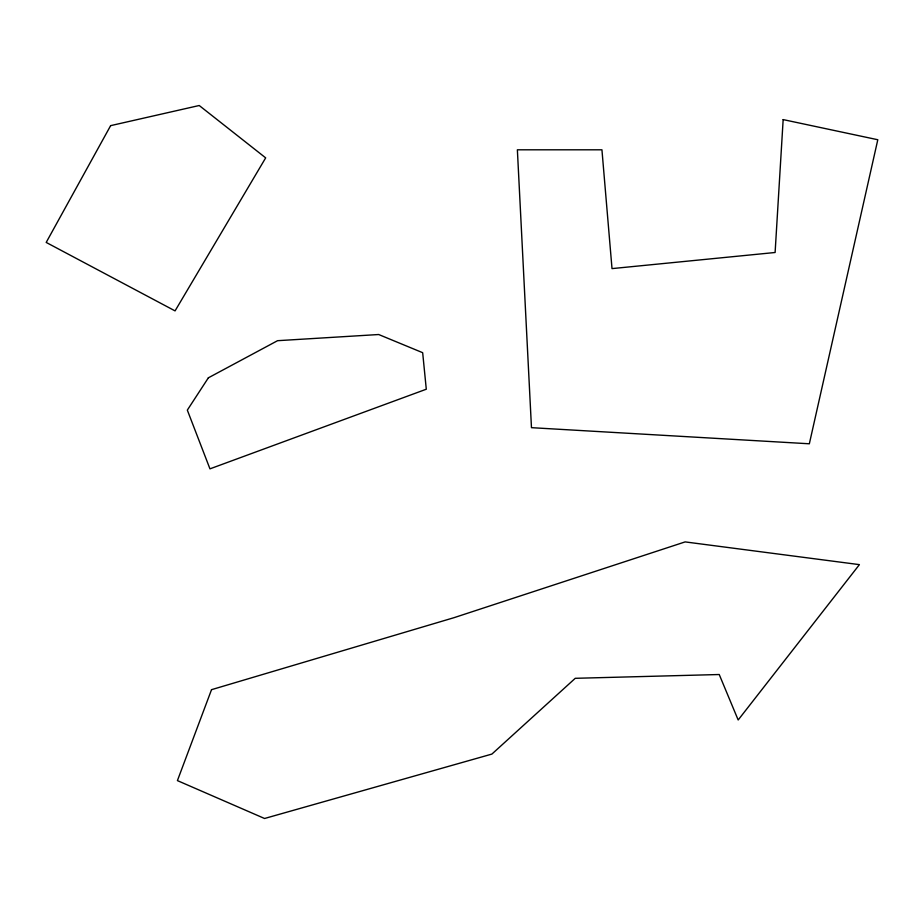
<?xml version="1.0" encoding="UTF-8"?>
<svg xmlns="http://www.w3.org/2000/svg" width="924" height="924" viewBox="0 0 924 924"><rect width="100%" height="100%" fill="white"/><g stroke="black" fill="none" stroke-linecap="round" stroke-linejoin="round"><path stroke-width="1.39" d="M783.159 119.6L775.109 252.495L612.011 268.607L601.94 149.803L517.371 149.803L531.473 427.673L809.343 443.786L877.8 139.743L783.159 119.6M211.527 689.674L177.42 780.607L264.564 818.491L491.903 754.076L575.248 678.308L719.23 674.52L738.172 719.981L859.412 564.633L685.134 541.903L454.007 617.682L211.527 689.674M110.637 125.641L46.2 242.435L175.063 310.891L265.673 157.865L199.226 105.509L110.637 125.641M208.374 377.812L187.329 410.117L209.956 468.849L426.287 389.223L422.672 352.691L378.69 334.523L277.57 340.69L208.374 377.812"/></g></svg>
